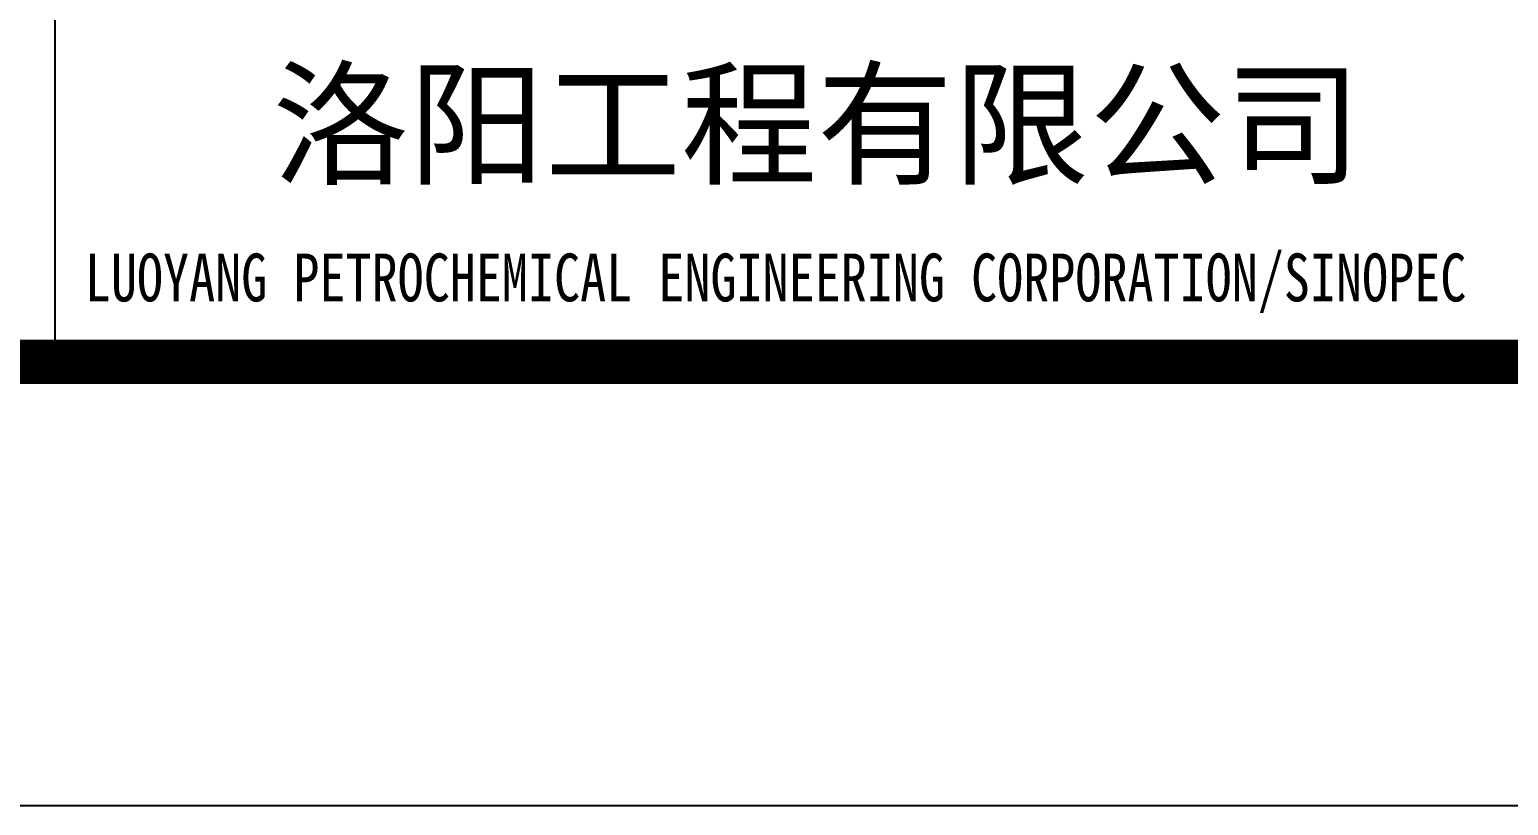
# Model space of a CAD drawing. Extents: x 24843 to 27502, y -10108 to -7552.
# Drawn here: x 27241.06 to 27274.41, y -8428.74 to -8411.25 of the extents above; entities that cross this region are included whole.
import ezdxf

# ---------------------------------------------------------------- set-up
doc = ezdxf.new("R2010")
doc.units = 0
doc.layers.get('0').update_dxf_attribs({"linetype": 'CONTINUOUS'})
doc.styles.add('CORPORATION', font='simhei.ttf')
doc.styles.add('ttst', font='', dxfattribs={"width": 0.8})
doc.styles.get('ttst').set_extended_font_data('SimSun')

msp = doc.modelspace()

# ---------------------------------------------------------------- linework, layer by layer
for p, q in [((27241.644, -8418.742), (27241.644, -8392.742)), ((27311.644, -8418.742), (27241.644, -8418.742)), ((27311.644, -8418.742), (27241.644, -8418.742))]:
    msp.add_line(p, q)
msp.add_lwpolyline([(26660.644, -8428.742), (27501.644, -8428.742), (27501.644, -7834.742), (26660.644, -7834.742)], close=True)
at = {"const_width": 1}
msp.add_lwpolyline([(26685.644, -8418.742), (27491.644, -8418.742), (27491.644, -7844.742), (26685.644, -7844.742)], close=True, dxfattribs=at)

# ---------------------------------------------------------------- texts
at = {"style": 'CORPORATION'}
msp.add_text('洛阳工程有限公司', height=2.25, dxfattribs=at).set_placement((27246.544, -8414.506))
at = {"style": 'ttst', "width": 0.8}
msp.add_text('LUOYANG PETROCHEMICAL ENGINEERING CORPORATION/SINOPEC', height=1.08, dxfattribs=at).set_placement((27242.31, -8417.377))

doc.saveas('drawing.dxf')
